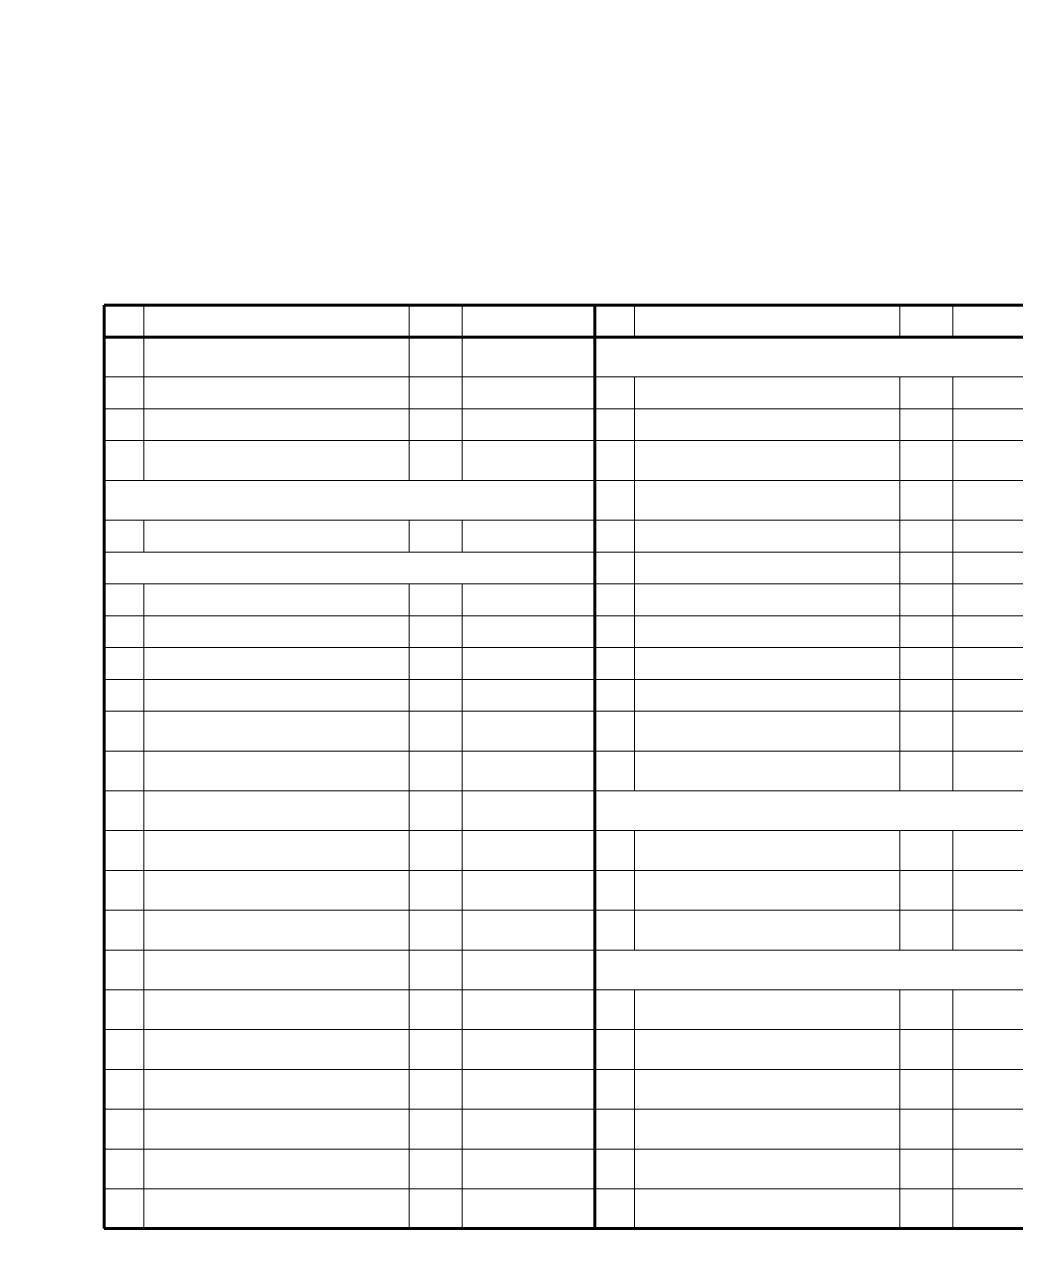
# Model space of a CAD drawing. Header units: millimetres. Extents: x 0 to 1680, y 0 to 594.
# Drawn here: x 0 to 249.1, y 0 to 307.6 of the extents above; entities that cross this region are included whole.
import ezdxf

# ---------------------------------------------------------------- set-up
doc = ezdxf.new("R2010")
doc.units = ezdxf.units.MM
doc.linetypes.add('K5LT32792', pattern=[0])
doc.linetypes.add('K5LT32794', pattern=[0])
doc.layers.add('Системный слой', color=7, linetype='Continuous')

# ---------------------------------------------------------------- blocks, each defined once
blk = doc.blocks.new('U1188')
at = {"layer": 'Системный слой', "color": 5, "linetype": 'K5LT32792', "lineweight": 60, "true_color": 0x0000ff}
for p, q in [((20, 211), (20, 237)), ((20, 237), (516.67, 237)), ((143.33, 229), (143.33, 237)), ((20, 229), (143.33, 229)), ((143.33, 211), (143.33, 229)), ((143.33, 229), (266.67, 229)), ((20, 203), (20, 211)), ((143.33, 203), (143.33, 211)), ((20, 193), (20, 203)), ((143.33, 193), (143.33, 203)), ((20, 183), (20, 193)), ((143.33, 183), (143.33, 193)), ((20, 175), (20, 183)), ((143.33, 175), (143.33, 183)), ((20, 167), (20, 175)), ((143.33, 167), (143.33, 175)), ((20, 5), (20, 167)), ((143.33, 159), (143.33, 167)), ((143.33, 151), (143.33, 159)), ((143.33, 143), (143.33, 151)), ((143.33, 135), (143.33, 143)), ((143.33, 125), (143.33, 135)), ((143.33, 115), (143.33, 125)), ((143.33, 85), (143.33, 115)), ((143.33, 75), (143.33, 85)), ((143.33, 65), (143.33, 75)), ((143.33, 5), (143.33, 65)), ((20, 5), (30, 5)), ((30, 5), (96.67, 5)), ((96.67, 5), (110, 5)), ((110, 5), (143.33, 5)), ((143.33, 5), (153.33, 5)), ((153.33, 5), (220, 5)), ((220, 5), (233.33, 5)), ((233.33, 5), (516.67, 5))]:
    blk.add_line(p, q, dxfattribs=at)
at = {"layer": 'Системный слой', "color": 7, "linetype": 'K5LT32794', "lineweight": 18}
for p, q in [((30, 211), (30, 237)), ((96.67, 211), (96.67, 237)), ((110, 229), (110, 237)), ((153.33, 229), (153.33, 237)), ((220, 229), (220, 237)), ((233.33, 229), (233.33, 237)), ((110, 211), (110, 229)), ((20, 219), (143.33, 219)), ((143.33, 219), (266.67, 219)), ((153.33, 203), (153.33, 219)), ((220, 203), (220, 219)), ((233.33, 203), (233.33, 219)), ((20, 211), (143.33, 211)), ((30, 203), (30, 211)), ((96.67, 203), (96.67, 211)), ((110, 203), (110, 211)), ((143.33, 211), (266.67, 211)), ((20, 203), (143.33, 203)), ((30, 193), (30, 203)), ((96.67, 193), (96.67, 203)), ((110, 193), (110, 203)), ((143.33, 203), (266.67, 203)), ((153.33, 193), (153.33, 203)), ((220, 193), (220, 203)), ((233.33, 193), (233.33, 203)), ((20, 193), (143.33, 193)), ((143.33, 193), (390, 193)), ((153.33, 183), (153.33, 193)), ((220, 183), (220, 193)), ((233.33, 183), (233.33, 193)), ((20, 183), (143.33, 183)), ((30, 175), (30, 183)), ((96.67, 175), (96.67, 183)), ((110, 175), (110, 183)), ((143.33, 183), (390, 183)), ((153.33, 175), (153.33, 183)), ((220, 175), (220, 183)), ((233.33, 175), (233.33, 183)), ((20, 175), (143.33, 175)), ((143.33, 175), (266.67, 175)), ((153.33, 167), (153.33, 175)), ((220, 167), (220, 175)), ((233.33, 167), (233.33, 175)), ((20, 167), (143.33, 167)), ((30, 5), (30, 167)), ((96.67, 5), (96.67, 167)), ((110, 5), (110, 167)), ((143.33, 167), (266.67, 167)), ((153.33, 159), (153.33, 167)), ((220, 159), (220, 167)), ((233.33, 159), (233.33, 167)), ((20, 159), (30, 159)), ((30, 159), (96.67, 159)), ((96.67, 159), (110, 159)), ((110, 159), (143.33, 159)), ((143.33, 159), (266.67, 159)), ((153.33, 151), (153.33, 159)), ((220, 151), (220, 159)), ((233.33, 151), (233.33, 159)), ((20, 151), (30, 151)), ((30, 151), (96.67, 151)), ((96.67, 151), (110, 151)), ((110, 151), (266.67, 151)), ((153.33, 143), (153.33, 151)), ((220, 143), (220, 151)), ((233.33, 143), (233.33, 151)), ((20, 143), (30, 143)), ((30, 143), (96.67, 143)), ((96.67, 143), (110, 143)), ((110, 143), (266.67, 143)), ((153.33, 135), (153.33, 143)), ((220, 135), (220, 143)), ((233.33, 135), (233.33, 143)), ((20, 135), (30, 135)), ((30, 135), (96.67, 135)), ((96.67, 135), (110, 135)), ((110, 135), (266.67, 135)), ((153.33, 125), (153.33, 135)), ((220, 125), (220, 135)), ((233.33, 125), (233.33, 135)), ((20, 125), (30, 125)), ((30, 125), (96.67, 125)), ((96.67, 125), (110, 125)), ((110, 125), (266.67, 125)), ((153.33, 115), (153.33, 125)), ((220, 115), (220, 125)), ((233.33, 115), (233.33, 125)), ((20, 115), (30, 115)), ((30, 115), (96.67, 115)), ((96.67, 115), (110, 115)), ((110, 115), (143.33, 115)), ((143.33, 115), (266.67, 115)), ((20, 105), (30, 105)), ((30, 105), (96.67, 105)), ((96.67, 105), (110, 105)), ((110, 105), (143.33, 105)), ((143.33, 105), (153.33, 105)), ((153.33, 85), (153.33, 105)), ((153.33, 105), (220, 105)), ((220, 85), (220, 105)), ((220, 105), (233.33, 105)), ((233.33, 85), (233.33, 105)), ((233.33, 105), (266.67, 105)), ((20, 95), (30, 95)), ((30, 95), (96.67, 95)), ((96.67, 95), (110, 95)), ((110, 95), (143.33, 95)), ((143.33, 95), (266.67, 95)), ((20, 85), (30, 85)), ((30, 85), (96.67, 85)), ((96.67, 85), (110, 85)), ((110, 85), (143.33, 85)), ((143.33, 85), (266.67, 85)), ((153.33, 75), (153.33, 85)), ((220, 75), (220, 85)), ((233.33, 75), (233.33, 85)), ((20, 75), (30, 75)), ((30, 75), (96.67, 75)), ((96.67, 75), (110, 75)), ((110, 75), (143.33, 75)), ((143.33, 75), (266.67, 75)), ((20, 65), (30, 65)), ((30, 65), (96.67, 65)), ((96.67, 65), (110, 65)), ((110, 65), (143.33, 65)), ((143.33, 65), (266.67, 65)), ((153.33, 5), (153.33, 65)), ((220, 5), (220, 65)), ((233.33, 5), (233.33, 65)), ((20, 55), (30, 55)), ((30, 55), (96.67, 55)), ((96.67, 55), (110, 55)), ((110, 55), (143.33, 55)), ((143.33, 55), (153.33, 55)), ((153.33, 55), (220, 55)), ((220, 55), (233.33, 55)), ((233.33, 55), (266.67, 55)), ((20, 45), (30, 45)), ((30, 45), (96.67, 45)), ((96.67, 45), (110, 45)), ((110, 45), (143.33, 45)), ((143.33, 45), (153.33, 45)), ((153.33, 45), (220, 45)), ((220, 45), (233.33, 45)), ((233.33, 45), (266.67, 45)), ((20, 35), (30, 35)), ((30, 35), (96.67, 35)), ((96.67, 35), (110, 35)), ((110, 35), (143.33, 35)), ((143.33, 35), (153.33, 35)), ((153.33, 35), (220, 35)), ((220, 35), (233.33, 35)), ((233.33, 35), (266.67, 35)), ((20, 25), (30, 25)), ((30, 25), (96.67, 25)), ((96.67, 25), (110, 25)), ((110, 25), (143.33, 25)), ((143.33, 25), (153.33, 25)), ((153.33, 25), (220, 25)), ((220, 25), (233.33, 25)), ((233.33, 25), (266.67, 25)), ((20, 15), (30, 15)), ((30, 15), (96.67, 15)), ((96.67, 15), (110, 15)), ((110, 15), (143.33, 15)), ((143.33, 15), (153.33, 15)), ((153.33, 15), (220, 15)), ((220, 15), (233.33, 15)), ((233.33, 15), (266.67, 15))]:
    blk.add_line(p, q, dxfattribs=at)

msp = doc.modelspace()

# ---------------------------------------------------------------- block references
at = {"layer": 'Системный слой'}
msp.add_blockref('U1188', (0, 0), dxfattribs=at)

doc.saveas('drawing.dxf')
